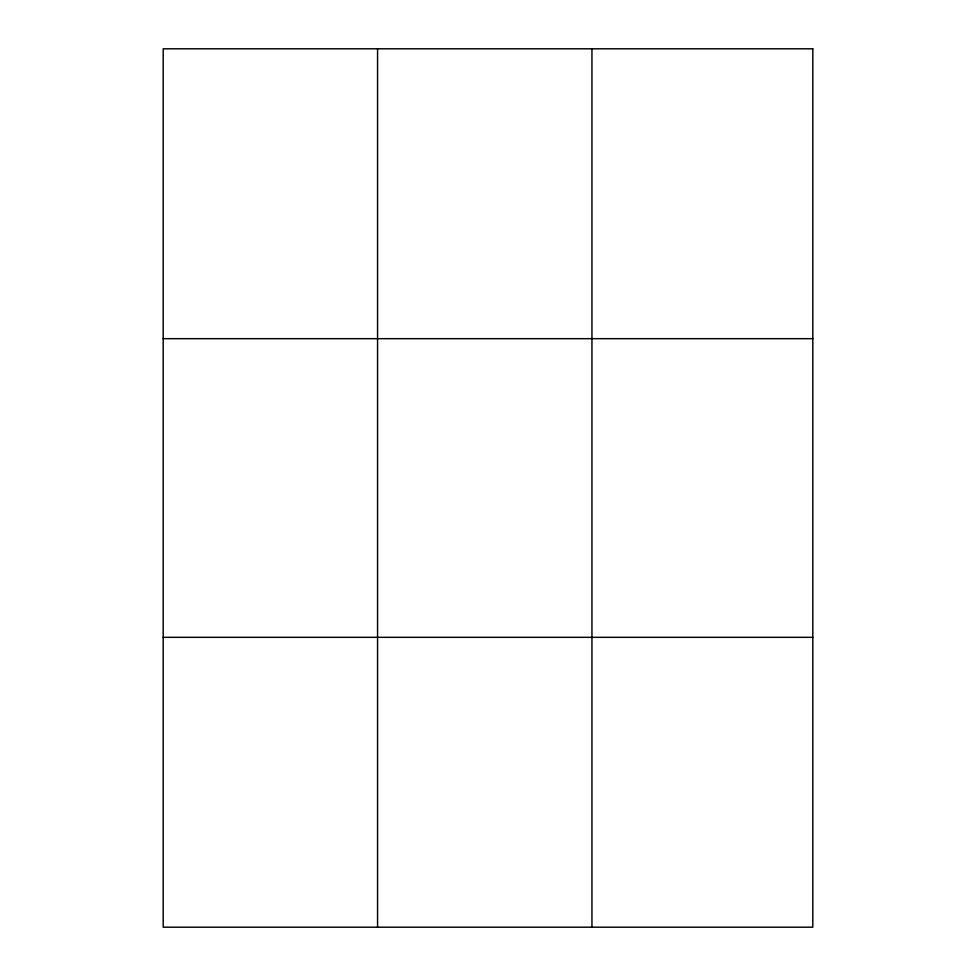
<?xml version="1.0" encoding="UTF-8"?>
<svg xmlns="http://www.w3.org/2000/svg" width="976" height="976" viewBox="0 0 976 976"><rect width="100%" height="100%" fill="white"/><g stroke="black" fill="none" stroke-linecap="round" stroke-linejoin="round"><path stroke-width="1.46" d="M377.566 48.8L377.566 927.2M591.944 48.8L591.944 927.2M163.187 338.672L812.813 338.672M163.187 637.328L812.813 637.328M812.813 48.8L812.813 927.2L163.187 927.2L163.187 48.8L812.813 48.8"/></g></svg>
